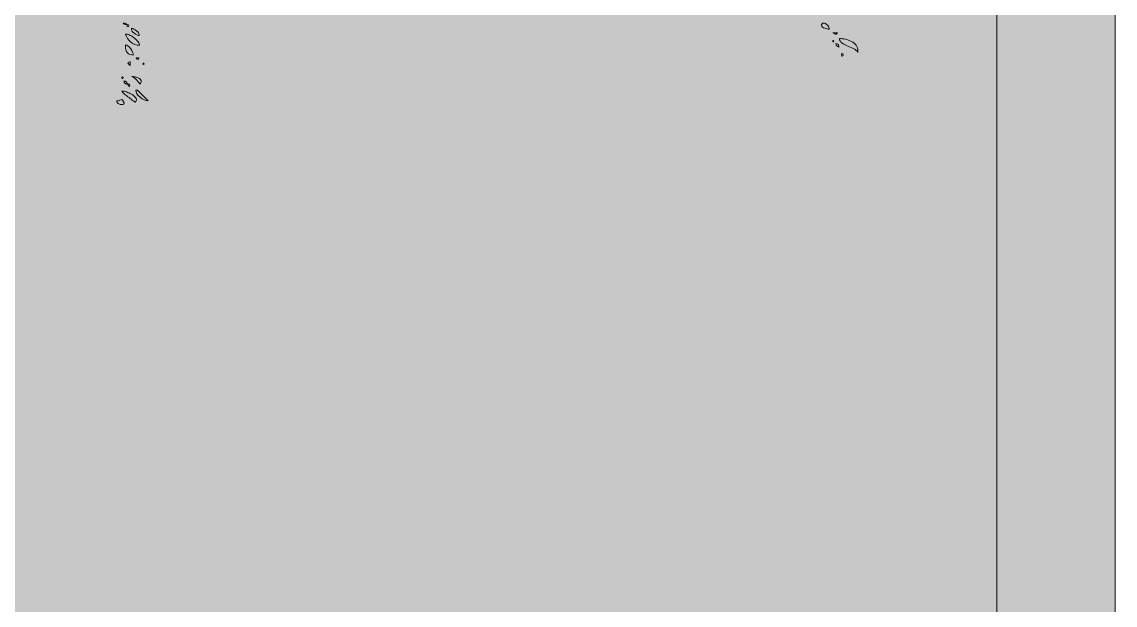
# Model space of a CAD drawing. Extents: x 885 to 2116, y -2379 to -620.
# Drawn here: x 1830.3 to 2116.1, y -926.8 to -774.4 of the extents above; entities that cross this region are included whole.
import ezdxf

# ---------------------------------------------------------------- set-up
doc = ezdxf.new("R2010")
doc.units = 0
doc.header["$MEASUREMENT"] = 0
doc.layers.add('Layer 1', color=7, linetype='Continuous')

# ---------------------------------------------------------------- blocks, each defined once
blk = doc.blocks.new('block 4')
at = {"layer": 'Layer 1', "true_color": 0x2e3543}
h = blk.add_hatch(color=159, dxfattribs=at)
h.dxf.hatch_style = 2
h.paths.add_polyline_path([(2116.11, -2379.24), (884.79, -2379.24), (884.79, -620.21), (2116.11, -620.21)])
at = {"layer": 'Layer 1', "lineweight": 0}
blk.add_lwpolyline([(2116.11, -2379.24), (884.79, -2379.24), (884.79, -620.21), (2116.11, -620.21), (2116.11, -2379.24)], dxfattribs=at)
blk = doc.blocks.new('block 3')
at = {"layer": 'Layer 1'}
blk.add_blockref('block 4', (0, 0), dxfattribs=at)
blk = doc.blocks.new('block 5')
at = {"layer": 'Layer 1', "lineweight": 0}
for points, knots in [([(2085.86, -929.01), (2085.63, -928.87), (2085.41, -928.75), (2085.18, -928.61), (2085.18, -928.61), (2085.18, -716.49), (2085.18, -716.49), (2085.18, -682.75), (2057.73, -655.31), (2024, -655.31), (2024, -655.31), (976.9, -655.31), (976.9, -655.31), (943.16, -655.31), (915.72, -682.75), (915.72, -716.49), (915.72, -716.49), (915.72, -928.61), (915.72, -928.61), (915.49, -928.75), (915.27, -928.87), (915.04, -929.01), (915.04, -929.01), (915.28, -929.05), (915.72, -929.14), (915.72, -929.14), (915.72, -2282.96), (915.72, -2282.96), (915.72, -2316.7), (943.16, -2344.14), (976.9, -2344.14), (976.9, -2344.14), (2024, -2344.14), (2024, -2344.14), (2057.73, -2344.14), (2085.18, -2316.7), (2085.18, -2282.96), (2085.18, -2282.96), (2085.18, -929.14), (2085.18, -929.14), (2085.62, -929.05), (2085.86, -929.01), (2085.86, -929.01)], [0, 0, 0, 0, 1, 1, 1, 2, 2, 2, 3, 3, 3, 4, 4, 4, 5, 5, 5, 6, 6, 6, 7, 7, 7, 8, 8, 8, 9, 9, 9, 10, 10, 10, 11, 11, 11, 12, 12, 12, 13, 13, 13, 14, 14, 14, 14]), ([(1857.71, -775.03), (1857.71, -775.03), (1857.36, -775.03), (1857.36, -775.03), (1857, -775.03), (1856.8, -774.91), (1856.74, -774.68), (1856.74, -774.68), (1857, -774.68), (1857, -774.68), (1857.36, -774.68), (1857.59, -774.79), (1857.71, -775.03)], [0, 0, 0, 0, 1, 1, 1, 2, 2, 2, 3, 3, 3, 4, 4, 4, 4]), ([(1857.8, -775.34), (1857.8, -775.13), (1857.85, -775.03), (1857.97, -775.03), (1858.15, -775.03), (1858.24, -775.13), (1858.24, -775.34), (1858.24, -775.54), (1858.15, -775.64), (1857.97, -775.64), (1857.85, -775.64), (1857.8, -775.54), (1857.8, -775.34)], [0, 0, 0, 0, 1, 1, 1, 2, 2, 2, 3, 3, 3, 4, 4, 4, 4]), ([(1859.64, -777.36), (1859.17, -776.98), (1858.94, -776.58), (1858.94, -776.17), (1858.94, -776.17), (1858.94, -776), (1858.94, -776), (1859.35, -776.12), (1859.79, -776.35), (1860.26, -776.7), (1860.73, -777.05), (1860.97, -777.46), (1860.97, -777.93), (1860.55, -777.93), (1860.11, -777.74), (1859.64, -777.36)], [0, 0, 0, 0, 1, 1, 1, 2, 2, 2, 3, 3, 3, 4, 4, 4, 5, 5, 5, 5]), ([(2041.31, -776), (2041.31, -776), (2041.31, -776.26), (2041.31, -776.26), (2041.08, -776.26), (2040.7, -776.19), (2040.17, -776.04), (2039.64, -775.89), (2039.38, -775.61), (2039.38, -775.21), (2039.38, -775.21), (2039.38, -775.03), (2039.38, -775.03), (2039.38, -775.03), (2039.73, -774.68), (2039.73, -774.68), (2039.73, -774.68), (2039.9, -774.68), (2039.9, -774.68), (2040.2, -774.68), (2040.51, -774.82), (2040.83, -775.12), (2041.15, -775.41), (2041.31, -775.7), (2041.31, -776)], [0, 0, 0, 0, 1, 1, 1, 2, 2, 2, 3, 3, 3, 4, 4, 4, 5, 5, 5, 6, 6, 6, 7, 7, 7, 8, 8, 8, 8]), ([(2042.28, -777.23), (2042.28, -777.23), (2043.51, -777.23), (2043.51, -777.23), (2043.51, -777.29), (2043.47, -777.35), (2043.38, -777.4), (2043.29, -777.46), (2043.22, -777.52), (2043.16, -777.58), (2043.16, -777.58), (2042.9, -777.58), (2042.9, -777.58), (2042.9, -777.58), (2042.28, -777.23), (2042.28, -777.23)], [0, 0, 0, 0, 1, 1, 1, 2, 2, 2, 3, 3, 3, 4, 4, 4, 5, 5, 5, 5]), ([(1858.76, -779.65), (1858.12, -779.09), (1857.65, -778.4), (1857.36, -777.58), (1857.36, -777.58), (1857.71, -777.58), (1857.71, -777.58), (1857.94, -777.58), (1858.25, -777.68), (1858.63, -777.89), (1859.01, -778.09), (1859.38, -778.34), (1859.73, -778.64), (1860.09, -778.93), (1860.39, -779.25), (1860.66, -779.6), (1860.92, -779.96), (1861.05, -780.25), (1861.05, -780.49), (1860.17, -780.49), (1859.41, -780.21), (1858.76, -779.65)], [0, 0, 0, 0, 1, 1, 1, 2, 2, 2, 3, 3, 3, 4, 4, 4, 5, 5, 5, 6, 6, 6, 7, 7, 7, 7]), ([(2042.55, -779.43), (2042.55, -779.55), (2042.5, -779.6), (2042.41, -779.6), (2042.32, -779.6), (2042.28, -779.55), (2042.28, -779.43), (2042.22, -779.31), (2042.27, -779.25), (2042.41, -779.25), (2042.56, -779.25), (2042.6, -779.31), (2042.55, -779.43)], [0, 0, 0, 0, 1, 1, 1, 2, 2, 2, 3, 3, 3, 4, 4, 4, 4]), ([(2043.87, -780.75), (2043.87, -780.75), (2043.87, -781.01), (2043.87, -781.01), (2043.69, -780.9), (2043.51, -780.76), (2043.34, -780.62), (2043.16, -780.47), (2043.07, -780.28), (2043.07, -780.04), (2043.6, -780.04), (2043.87, -780.28), (2043.87, -780.75)], [0, 0, 0, 0, 1, 1, 1, 2, 2, 2, 3, 3, 3, 4, 4, 4, 4]), ([(2044.66, -779.87), (2044.25, -779.58), (2044.04, -779.19), (2044.04, -778.73), (2044.51, -778.73), (2045.02, -778.78), (2045.58, -778.9), (2046.14, -779.02), (2046.67, -779.21), (2047.17, -779.47), (2047.66, -779.74), (2048.07, -780.08), (2048.4, -780.49), (2048.72, -780.9), (2048.88, -781.4), (2048.88, -781.98), (2048.88, -781.98), (2048.88, -782.33), (2048.88, -782.33), (2048.59, -781.92), (2048.18, -781.59), (2047.65, -781.32), (2047.12, -781.06), (2046.59, -780.82), (2046.07, -780.62), (2045.54, -780.41), (2045.07, -780.16), (2044.66, -779.87)], [0, 0, 0, 0, 1, 1, 1, 2, 2, 2, 3, 3, 3, 4, 4, 4, 5, 5, 5, 6, 6, 6, 7, 7, 7, 8, 8, 8, 9, 9, 9, 9]), ([(1857.36, -780.57), (1857.36, -780.57), (1857.36, -780.4), (1857.36, -780.4), (1857.88, -780.46), (1858.35, -780.79), (1858.76, -781.41), (1859.17, -782.02), (1859.38, -782.57), (1859.38, -783.04), (1858.03, -783.04), (1857.36, -782.22), (1857.36, -780.57)], [0, 0, 0, 0, 1, 1, 1, 2, 2, 2, 3, 3, 3, 4, 4, 4, 4]), ([(2045.01, -782.95), (2045.01, -783.18), (2044.92, -783.3), (2044.75, -783.3), (2044.63, -783.3), (2044.57, -783.18), (2044.57, -782.95), (2044.57, -782.71), (2044.63, -782.6), (2044.75, -782.6), (2044.92, -782.6), (2045.01, -782.71), (2045.01, -782.95)], [0, 0, 0, 0, 1, 1, 1, 2, 2, 2, 3, 3, 3, 4, 4, 4, 4]), ([(1857.97, -785.15), (1858.15, -784.92), (1858.35, -784.8), (1858.59, -784.8), (1858.59, -784.8), (1858.59, -785.77), (1858.59, -785.77), (1858.59, -785.77), (1857.97, -785.15), (1857.97, -785.15)], [0, 0, 0, 0, 1, 1, 1, 2, 2, 2, 3, 3, 3, 3]), ([(1860.88, -783.92), (1860.7, -784.21), (1860.47, -784.21), (1860.17, -783.92), (1860.11, -783.8), (1860.23, -783.74), (1860.52, -783.74), (1860.82, -783.74), (1860.93, -783.8), (1860.88, -783.92)], [0, 0, 0, 0, 1, 1, 1, 2, 2, 2, 3, 3, 3, 3]), ([(1862.11, -785.5), (1861.99, -785.5), (1861.93, -785.45), (1861.93, -785.32), (1861.93, -785.21), (1861.99, -785.15), (1862.11, -785.15), (1862.34, -785.27), (1862.34, -785.39), (1862.11, -785.5)], [0, 0, 0, 0, 1, 1, 1, 2, 2, 2, 3, 3, 3, 3]), ([(1856.74, -788.93), (1856.62, -789.29), (1856.51, -789.29), (1856.39, -788.93), (1856.39, -788.82), (1856.45, -788.76), (1856.56, -788.76), (1856.68, -788.76), (1856.74, -788.82), (1856.74, -788.93)], [0, 0, 0, 0, 1, 1, 1, 2, 2, 2, 3, 3, 3, 3]), ([(1859.38, -788.67), (1859.73, -788.67), (1860.17, -788.79), (1860.7, -789.02), (1861.23, -789.26), (1861.49, -789.55), (1861.49, -789.9), (1861.49, -790.25), (1861.37, -790.49), (1861.14, -790.61), (1861.02, -790.43), (1860.75, -790.09), (1860.3, -789.59), (1859.87, -789.1), (1859.44, -788.79), (1859.03, -788.67), (1859.03, -788.67), (1859.38, -788.67), (1859.38, -788.67)], [0, 0, 0, 0, 1, 1, 1, 2, 2, 2, 3, 3, 3, 4, 4, 4, 5, 5, 5, 6, 6, 6, 6]), ([(1857.97, -790.61), (1857.97, -790.61), (1857.71, -790.61), (1857.71, -790.61), (1857.24, -790.61), (1857, -790.34), (1857, -789.82), (1857.36, -789.82), (1857.68, -790.08), (1857.97, -790.61)], [0, 0, 0, 0, 1, 1, 1, 2, 2, 2, 3, 3, 3, 3]), ([(1858.5, -790.92), (1858.5, -791.12), (1858.44, -791.22), (1858.32, -791.22), (1858.15, -791.22), (1858.06, -791.12), (1858.06, -790.92), (1858.06, -790.71), (1858.15, -790.61), (1858.32, -790.61), (1858.44, -790.61), (1858.5, -790.71), (1858.5, -790.92)], [0, 0, 0, 0, 1, 1, 1, 2, 2, 2, 3, 3, 3, 4, 4, 4, 4]), ([(1856.96, -793.11), (1856.64, -792.85), (1856.45, -792.63), (1856.39, -792.45), (1856.39, -792.45), (1856.74, -792.45), (1856.74, -792.45), (1856.92, -792.45), (1857.21, -792.53), (1857.62, -792.68), (1858.03, -792.82), (1858.43, -793), (1858.81, -793.2), (1859.19, -793.41), (1859.53, -793.66), (1859.82, -793.95), (1860.11, -794.25), (1860.26, -794.54), (1860.26, -794.83), (1860.26, -794.83), (1860.17, -795.01), (1860.17, -795.01), (1860.17, -795.07), (1860.09, -795.18), (1859.91, -795.36), (1859.73, -795.24), (1859.47, -795.05), (1859.12, -794.79), (1858.76, -794.52), (1858.4, -794.25), (1858.02, -793.95), (1857.63, -793.66), (1857.28, -793.38), (1856.96, -793.11)], [0, 0, 0, 0, 1, 1, 1, 2, 2, 2, 3, 3, 3, 4, 4, 4, 5, 5, 5, 6, 6, 6, 7, 7, 7, 8, 8, 8, 9, 9, 9, 10, 10, 10, 11, 11, 11, 11]), ([(1860.09, -792.19), (1860.09, -792.19), (1860.52, -792.19), (1860.52, -792.19), (1860.52, -792.19), (1863.34, -795.01), (1863.34, -795.01), (1863.34, -795.01), (1863.25, -795.01), (1863.25, -795.01), (1862.61, -795.01), (1861.92, -794.7), (1861.18, -794.08), (1860.45, -793.47), (1860.09, -792.84), (1860.09, -792.19)], [0, 0, 0, 0, 1, 1, 1, 2, 2, 2, 3, 3, 3, 4, 4, 4, 5, 5, 5, 5]), ([(1855.9, -794.83), (1856.17, -794.72), (1856.33, -794.66), (1856.39, -794.66), (1856.45, -794.66), (1856.51, -794.7), (1856.56, -794.79), (1856.62, -794.87), (1856.68, -794.95), (1856.74, -795.01), (1856.74, -795.12), (1856.8, -795.24), (1856.92, -795.36), (1856.97, -795.48), (1857, -795.57), (1857, -795.63), (1857, -795.86), (1856.9, -795.97), (1856.7, -795.97), (1856.49, -795.97), (1856.33, -795.97), (1856.21, -795.97), (1855.92, -795.97), (1855.65, -795.89), (1855.42, -795.71), (1855.18, -795.54), (1855.07, -795.3), (1855.07, -795.01), (1855.07, -795.01), (1855.42, -795.01), (1855.42, -795.01), (1855.48, -795.01), (1855.64, -794.95), (1855.9, -794.83)], [0, 0, 0, 0, 1, 1, 1, 2, 2, 2, 3, 3, 3, 4, 4, 4, 5, 5, 5, 6, 6, 6, 7, 7, 7, 8, 8, 8, 9, 9, 9, 10, 10, 10, 11, 11, 11, 11])]:
    blk.add_open_spline(points, degree=3, knots=knots, dxfattribs=at)
blk = doc.blocks.new('block 2')
at = {"layer": 'Layer 1'}
for name in ['block 3', 'block 5']:
    blk.add_blockref(name, (0, 0), dxfattribs=at)

msp = doc.modelspace()

# ---------------------------------------------------------------- block references
at = {"layer": 'Layer 1'}
msp.add_blockref('block 2', (0, 0), dxfattribs=at)

doc.saveas('drawing.dxf')
